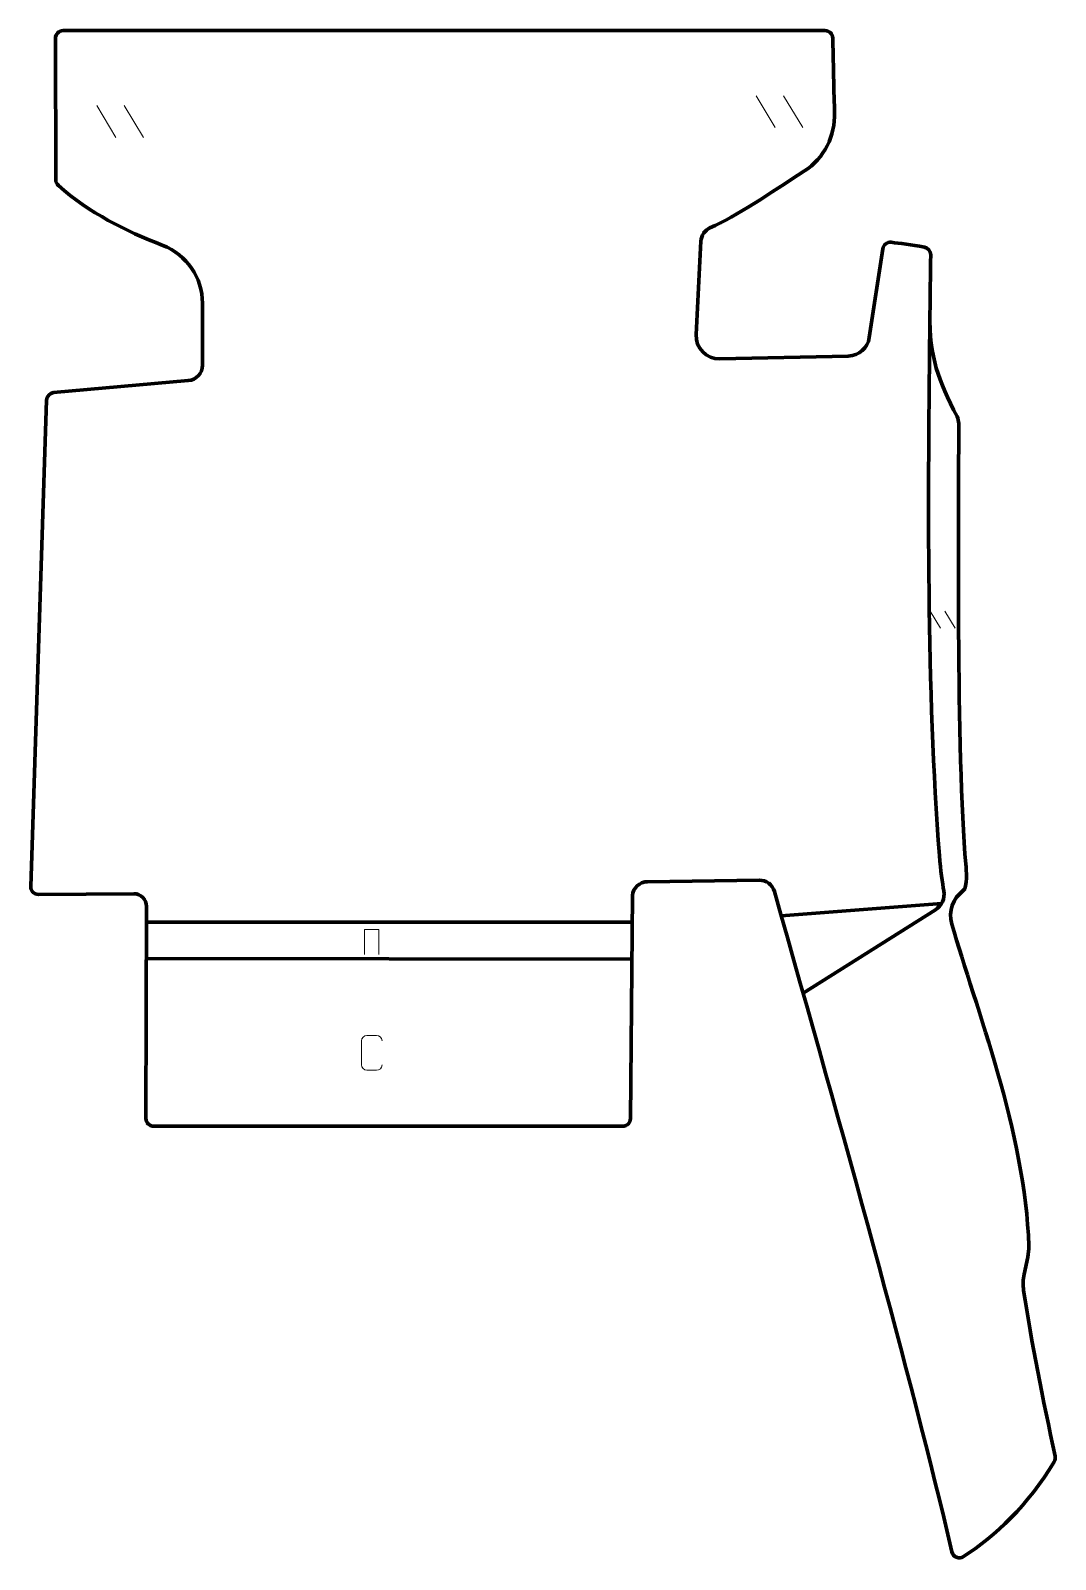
# Model space of a CAD drawing. Header units: millimetres. Extents: x -331 to 331, y -494 to 493.
import ezdxf

# ---------------------------------------------------------------- set-up
doc = ezdxf.new("R2010")
doc.units = ezdxf.units.MM
doc.header["$MEASUREMENT"] = 0
for name, color, linetype in [('layer 1', 7, 'Continuous'), ('layer 2', 7, 'Continuous'), ('layer 3', 7, 'Continuous')]:
    doc.layers.add(name, color=color, linetype=linetype)

msp = doc.modelspace()

# ---------------------------------------------------------------- linework, layer by layer
at = {"layer": 'layer 1', "color": 250, "lineweight": 9}
for points in [[(-287.893, 444.0908), (-287.893, 444.0908), (-275.5287, 423.5465), (-275.5287, 423.5465)], [(-270.1631, 444.0908), (-270.1631, 444.0908), (-257.7988, 423.5465), (-257.7988, 423.5465)], [(137.5571, 450.4408), (137.5571, 450.4408), (149.9214, 429.8965), (149.9214, 429.8965)], [(155.287, 450.4408), (155.287, 450.4408), (167.6513, 429.8965), (167.6513, 429.8965)], [(249.8054, 118.131), (249.8054, 118.131), (256.4494, 107.0914), (256.4494, 107.0914)], [(259.3327, 118.131), (259.3327, 118.131), (265.9767, 107.0914), (265.9767, 107.0914)]]:
    msp.add_open_spline(points, degree=3, dxfattribs=at)
for points, knots in [([(-115.1429, -103.3154), (-115.1429, -103.3154), (-115.1429, -87.3942), (-115.1429, -87.3942), (-115.1429, -87.3942), (-115.1429, -87.3942), (-105.7981, -87.3942), (-105.7981, -87.3942), (-105.7981, -87.3942), (-105.7981, -87.3942), (-105.7981, -103.3154), (-105.7981, -103.3154)], [0, 0, 0, 0, 0.25, 0.25, 0.25, 0.25, 0.5, 0.5, 0.5, 0.5, 1, 1, 1, 1]), ([(-103.8247, -174.5799), (-103.9499, -176.6609), (-105.4521, -177.9861), (-107.3758, -177.9958), (-107.3758, -177.9958), (-109.4644, -177.9955), (-111.553, -177.9955), (-113.6413, -177.9958), (-113.6413, -177.9958), (-115.3655, -178.0902), (-117.1319, -176.4023), (-117.1219, -174.5955), (-117.1219, -174.5955), (-117.1215, -169.4273), (-117.1215, -164.2596), (-117.1219, -159.0922), (-117.1219, -159.0922), (-117.1181, -157.1771), (-115.5536, -155.6372), (-113.6257, -155.6493), (-113.6257, -155.6493), (-111.5427, -155.6493), (-109.4592, -155.6493), (-107.3758, -155.6493), (-107.3758, -155.6493), (-105.6323, -155.6175), (-103.8486, -156.9534), (-103.8247, -159.1368)], [0, 0, 0, 0, 0.125, 0.125, 0.125, 0.125, 0.25, 0.25, 0.25, 0.25, 0.375, 0.375, 0.375, 0.375, 0.5, 0.5, 0.5, 0.5, 0.625, 0.625, 0.625, 0.625, 0.75, 0.75, 0.75, 0.75, 1, 1, 1, 1])]:
    msp.add_open_spline(points, degree=3, knots=knots, dxfattribs=at)
at = {"layer": 'layer 2', "color": 230, "lineweight": 200}
msp.add_open_spline([(249.6944, 310.3043), (249.3719, 280.8988), (255.0697, 267.4541), (267.1883, 243.5076), (267.1883, 243.5076), (267.8939, 242.1134), (268.265, 240.571), (268.2674, 239.0082), (268.2674, 239.0082), (268.3464, 190.8031), (266.5494, 24.4497), (272.8736, -45.2182), (272.8736, -45.2182), (273.1929, -48.7361), (274.0082, -60.1362), (271.2357, -62.1678), (271.2357, -62.1678), (264.4924, -67.1063), (261.5255, -75.7155), (263.8112, -83.7553), (263.8112, -83.7553), (279.0124, -137.2364), (311.2784, -217.988), (313.4883, -291.4239), (313.4883, -291.4239), (313.5602, -293.8158), (313.344, -296.2073), (312.8473, -298.5479), (312.8473, -298.5479), (312.8473, -298.5479), (310.5038, -309.5888), (310.5038, -309.5888), (310.5038, -309.5888), (309.7672, -313.0595), (309.6504, -316.631), (310.1676, -320.1411), (310.1676, -320.1411), (315.1086, -353.6818), (322.6714, -390.1061), (330.4061, -426.8902), (330.4061, -426.8902), (330.6675, -428.133), (330.4597, -429.433), (329.8092, -430.5238), (329.8092, -430.5238), (312.9325, -458.8039), (291.8837, -478.467), (271.4559, -491.6926), (271.4559, -491.6926), (268.5497, -493.5743), (264.6603, -492.0172), (263.8701, -488.6467), (263.8701, -488.6467), (236.4712, -371.7853), (194.4253, -221.6974), (149.3156, -62.7421), (149.3156, -62.7421), (148.0823, -58.3966), (144.0829, -55.4181), (139.561, -55.4784), (139.561, -55.4784), (139.561, -55.4784), (67.5121, -56.4496), (67.5121, -56.4496), (67.5121, -56.4496), (62.4272, -56.518), (58.2033, -60.387), (57.6968, -65.4405), (57.6968, -65.4405), (57.6968, -65.4405), (56.4758, -209.2398), (56.4758, -209.2398), (56.4758, -209.2398), (56.4525, -211.9844), (54.2205, -214.1974), (51.4759, -214.1974), (51.4759, -214.1974), (51.4759, -214.1974), (-251.1689, -214.1974), (-251.1689, -214.1974), (-251.1689, -214.1974), (-253.934, -214.1974), (-256.1741, -211.953), (-256.1688, -209.1876), (-256.1688, -209.1876), (-256.1688, -209.1876), (-255.9021, -72.4936), (-255.9021, -72.4936), (-255.9021, -72.4936), (-255.7264, -67.9389), (-259.396, -64.161), (-263.9603, -64.1973), (-263.9603, -64.1973), (-263.9603, -64.1973), (-325.477, -64.6894), (-325.477, -64.6894), (-325.477, -64.6894), (-328.3179, -64.7124), (-330.6071, -62.3692), (-330.5143, -59.5332), (-330.5143, -59.5332), (-330.5143, -59.5332), (-320.27, 254.1593), (-320.27, 254.1593), (-320.27, 254.1593), (-320.1878, 256.6813), (-318.2365, 258.7454), (-315.723, 258.9695), (-315.723, 258.9695), (-315.723, 258.9695), (-228.8321, 266.7175), (-228.8321, 266.7175), (-228.8321, 266.7175), (-223.6741, 267.1775), (-219.7212, 271.4934), (-219.7212, 276.6651), (-219.7212, 276.6651), (-219.7212, 276.6651), (-219.7212, 316.6924), (-219.7212, 316.6924), (-219.7212, 316.6924), (-219.7212, 333.184), (-229.8879, 347.9323), (-245.2662, 353.9404), (-245.2662, 353.9404), (-269.683, 363.4799), (-292.3991, 374.6217), (-312.6672, 392.5509), (-312.6672, 392.5509), (-313.7372, 393.4974), (-314.3542, 394.8556), (-314.3578, 396.284), (-314.3578, 396.284), (-314.3578, 396.284), (-314.5377, 487.4903), (-314.5377, 487.4903), (-314.5377, 487.4903), (-314.5433, 490.2558), (-312.3028, 492.5001), (-309.5378, 492.5001), (-309.5378, 492.5001), (-309.5378, 492.5001), (181.9814, 492.5001), (181.9814, 492.5001), (181.9814, 492.5001), (184.7013, 492.5001), (186.9221, 490.327), (186.9803, 487.6075), (186.9803, 487.6075), (187.2188, 476.4096), (187.8139, 449.1561), (188.1533, 439.7151), (188.1533, 439.7151), (188.6973, 424.5784), (181.4611, 410.2166), (168.7438, 401.9637), (168.7438, 401.9637), (145.7589, 387.0475), (125.2583, 373.0539), (107.7676, 365.2004), (107.7676, 365.2004), (104.3484, 363.6654), (102.0843, 360.344), (101.8945, 356.6049), (101.8945, 356.6049), (101.8945, 356.6049), (98.8405, 296.456), (98.8405, 296.456), (98.8405, 296.456), (98.3992, 287.7621), (105.4449, 280.5245), (114.1592, 280.7207), (114.1592, 280.7207), (114.1592, 280.7207), (197.0207, 282.5848), (197.0207, 282.5848), (197.0207, 282.5848), (203.823, 282.7379), (209.5298, 287.7526), (210.5481, 294.4709), (210.5481, 294.4709), (210.5481, 294.4709), (219.2257, 351.7292), (219.2257, 351.7292), (219.2257, 351.7292), (219.6282, 354.3881), (222.0627, 356.2518), (224.7343, 355.9435), (224.7343, 355.9435), (229.7505, 355.3642), (238.0079, 354.3154), (246.0841, 352.8701), (246.0841, 352.8701), (248.4787, 352.4415), (250.208, 350.3389), (250.1752, 347.9065), (250.1752, 347.9065), (250.008, 335.4393), (249.7978, 319.7051), (249.6944, 310.3043)], degree=3, knots=[0, 0, 0, 0, 0.01960784, 0.01960784, 0.01960784, 0.01960784, 0.03921569, 0.03921569, 0.03921569, 0.03921569, 0.05882353, 0.05882353, 0.05882353, 0.05882353, 0.07843137, 0.07843137, 0.07843137, 0.07843137, 0.09803922, 0.09803922, 0.09803922, 0.09803922, 0.11764706, 0.11764706, 0.11764706, 0.11764706, 0.1372549, 0.1372549, 0.1372549, 0.1372549, 0.15686275, 0.15686275, 0.15686275, 0.15686275, 0.17647059, 0.17647059, 0.17647059, 0.17647059, 0.19607843, 0.19607843, 0.19607843, 0.19607843, 0.21568627, 0.21568627, 0.21568627, 0.21568627, 0.23529412, 0.23529412, 0.23529412, 0.23529412, 0.25490196, 0.25490196, 0.25490196, 0.25490196, 0.2745098, 0.2745098, 0.2745098, 0.2745098, 0.29411765, 0.29411765, 0.29411765, 0.29411765, 0.31372549, 0.31372549, 0.31372549, 0.31372549, 0.33333333, 0.33333333, 0.33333333, 0.33333333, 0.35294118, 0.35294118, 0.35294118, 0.35294118, 0.37254902, 0.37254902, 0.37254902, 0.37254902, 0.39215686, 0.39215686, 0.39215686, 0.39215686, 0.41176471, 0.41176471, 0.41176471, 0.41176471, 0.43137255, 0.43137255, 0.43137255, 0.43137255, 0.45098039, 0.45098039, 0.45098039, 0.45098039, 0.47058824, 0.47058824, 0.47058824, 0.47058824, 0.49019608, 0.49019608, 0.49019608, 0.49019608, 0.50980392, 0.50980392, 0.50980392, 0.50980392, 0.52941176, 0.52941176, 0.52941176, 0.52941176, 0.54901961, 0.54901961, 0.54901961, 0.54901961, 0.56862745, 0.56862745, 0.56862745, 0.56862745, 0.58823529, 0.58823529, 0.58823529, 0.58823529, 0.60784314, 0.60784314, 0.60784314, 0.60784314, 0.62745098, 0.62745098, 0.62745098, 0.62745098, 0.64705882, 0.64705882, 0.64705882, 0.64705882, 0.66666667, 0.66666667, 0.66666667, 0.66666667, 0.68627451, 0.68627451, 0.68627451, 0.68627451, 0.70588235, 0.70588235, 0.70588235, 0.70588235, 0.7254902, 0.7254902, 0.7254902, 0.7254902, 0.74509804, 0.74509804, 0.74509804, 0.74509804, 0.76470588, 0.76470588, 0.76470588, 0.76470588, 0.78431373, 0.78431373, 0.78431373, 0.78431373, 0.80392157, 0.80392157, 0.80392157, 0.80392157, 0.82352941, 0.82352941, 0.82352941, 0.82352941, 0.84313725, 0.84313725, 0.84313725, 0.84313725, 0.8627451, 0.8627451, 0.8627451, 0.8627451, 0.88235294, 0.88235294, 0.88235294, 0.88235294, 0.90196078, 0.90196078, 0.90196078, 0.90196078, 0.92156863, 0.92156863, 0.92156863, 0.92156863, 0.94117647, 0.94117647, 0.94117647, 0.94117647, 0.96078431, 0.96078431, 0.96078431, 0.96078431, 1, 1, 1, 1], dxfattribs=at)
at = {"layer": 'layer 3', "color": 142, "lineweight": 200}
msp.add_open_spline([(249.6944, 310.3043), (248.2664, 190.7168), (247.4864, 66.6668), (255.8423, -39.662), (255.8423, -39.662), (256.605, -49.3694), (257.7314, -57.1481), (258.65, -62.4306), (258.65, -62.4306), (259.484, -67.2277), (257.3342, -72.0498), (253.2116, -74.6409), (253.2116, -74.6409), (253.2116, -74.6409), (167.8682, -128.272), (167.8682, -128.272)], degree=3, knots=[0, 0, 0, 0, 0.2, 0.2, 0.2, 0.2, 0.4, 0.4, 0.4, 0.4, 0.6, 0.6, 0.6, 0.6, 1, 1, 1, 1], dxfattribs=at)
for points in [[(153.7718, -78.4513), (153.7718, -78.4513), (257.2244, -70.4711), (257.2244, -70.4711)], [(-255.9216, -82.5344), (-255.9216, -82.5344), (57.5517, -82.5344), (57.5517, -82.5344)]]:
    msp.add_open_spline(points, degree=3, dxfattribs=at)
at = {"layer": 'layer 3', "color": 142, "lineweight": 158}
msp.add_open_spline([(-255.9676, -106.0785), (-255.9676, -106.0785), (57.348, -106.5195), (57.348, -106.5195)], degree=3, dxfattribs=at)

doc.saveas('drawing.dxf')
